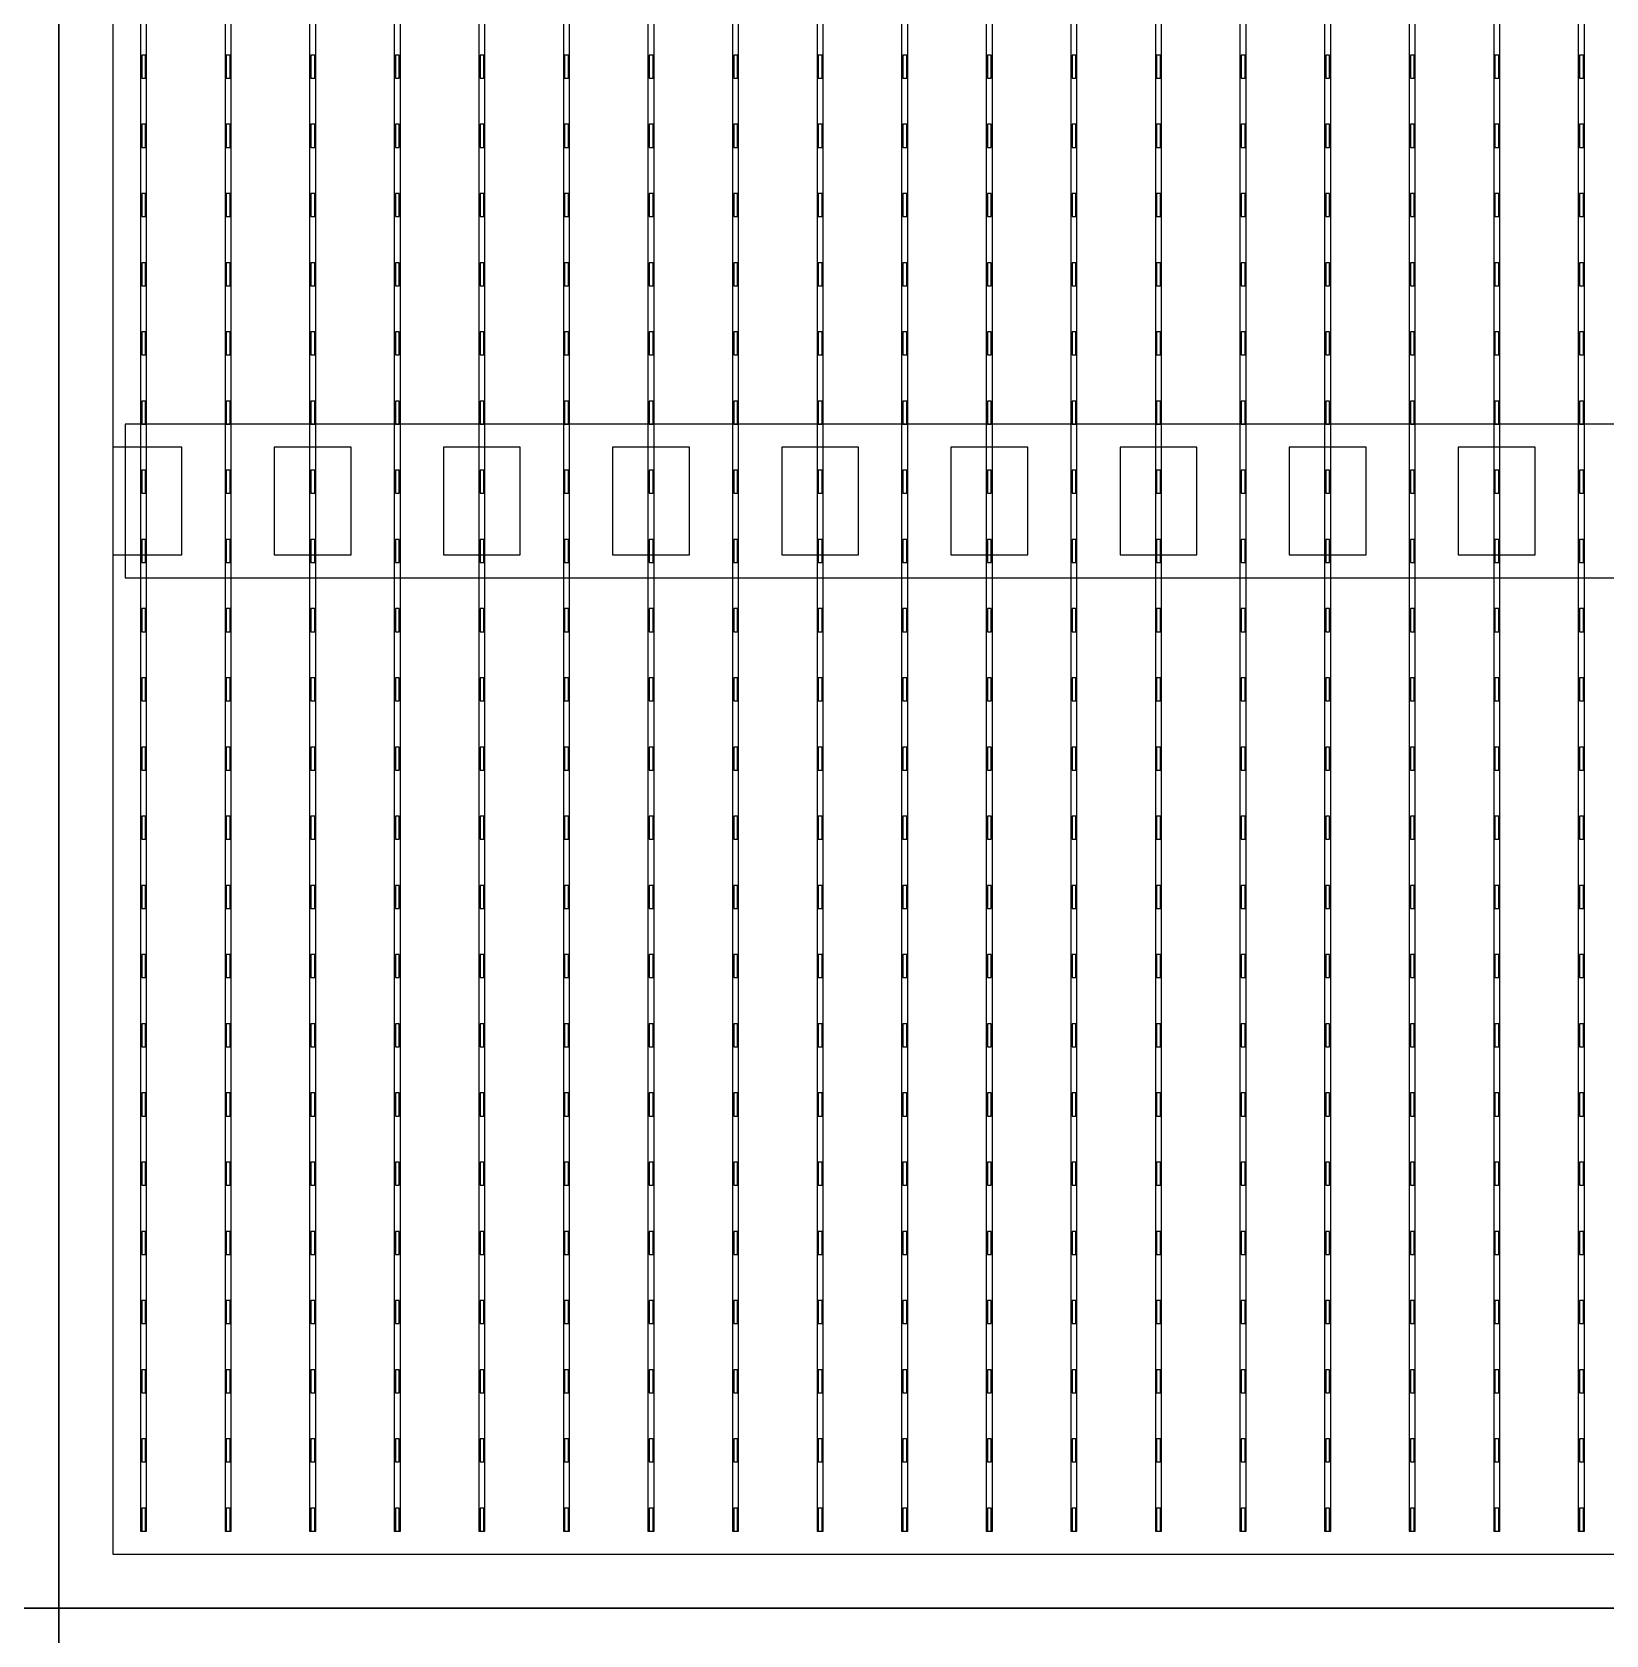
# Model space of a CAD drawing. Header units: millimetres. Extents: x -18 to 142, y -7 to 153.
# Drawn here: x 41.09 to 51.33, y 62.02 to 72.45 of the extents above; entities that cross this region are included whole.
import ezdxf

# ---------------------------------------------------------------- set-up
doc = ezdxf.new("R2010")
doc.units = ezdxf.units.MM
for name, color, linetype in [('BUSBARS', 3, 'Continuous'), ('CELLS', 5, 'Continuous'), ('CONTACT_PADS', 2, 'Continuous'), ('DICING', 4, 'Continuous'), ('FINGERS', 1, 'Continuous'), ('INSULATION', 2, 'Continuous')]:
    doc.layers.add(name, color=color, linetype=linetype)

msp = doc.modelspace()

# ---------------------------------------------------------------- linework, layer by layer
at = {"layer": 'BUSBARS'}
msp.add_lwpolyline([(61.74, 68.9), (61.74, 69.9), (41.7, 69.9), (41.7, 68.9), (61.74, 68.9)], close=True, dxfattribs=at)
at = {"layer": 'CELLS'}
for points in [[(41.27, 62.2), (41.27, 83.1), (20.37, 83.1), (20.37, 62.2), (41.27, 62.2)], [(62.17, 62.2), (62.17, 83.1), (41.27, 83.1), (41.27, 62.2), (62.17, 62.2)], [(41.27, 41.3), (41.27, 62.2), (20.37, 62.2), (20.37, 41.3), (41.27, 41.3)], [(62.17, 41.3), (62.17, 62.2), (41.27, 62.2), (41.27, 41.3), (62.17, 41.3)]]:
    msp.add_lwpolyline(points, close=True, dxfattribs=at)
at = {"layer": 'CONTACT_PADS'}
for points in [[(41.833, 72.15), (41.833, 72.3), (41.808, 72.3), (41.808, 72.15), (41.833, 72.15)], [(42.383, 72.15), (42.383, 72.3), (42.358, 72.3), (42.358, 72.15), (42.383, 72.15)], [(42.933, 72.15), (42.933, 72.3), (42.908, 72.3), (42.908, 72.15), (42.933, 72.15)], [(43.483, 72.15), (43.483, 72.3), (43.458, 72.3), (43.458, 72.15), (43.483, 72.15)], [(44.033, 72.15), (44.033, 72.3), (44.008, 72.3), (44.008, 72.15), (44.033, 72.15)], [(44.583, 72.15), (44.583, 72.3), (44.558, 72.3), (44.558, 72.15), (44.583, 72.15)], [(45.133, 72.15), (45.133, 72.3), (45.108, 72.3), (45.108, 72.15), (45.133, 72.15)], [(45.683, 72.15), (45.683, 72.3), (45.658, 72.3), (45.658, 72.15), (45.683, 72.15)], [(46.233, 72.15), (46.233, 72.3), (46.208, 72.3), (46.208, 72.15), (46.233, 72.15)], [(46.783, 72.15), (46.783, 72.3), (46.758, 72.3), (46.758, 72.15), (46.783, 72.15)], [(47.333, 72.15), (47.333, 72.3), (47.308, 72.3), (47.308, 72.15), (47.333, 72.15)], [(47.883, 72.15), (47.883, 72.3), (47.858, 72.3), (47.858, 72.15), (47.883, 72.15)], [(48.433, 72.15), (48.433, 72.3), (48.408, 72.3), (48.408, 72.15), (48.433, 72.15)], [(48.983, 72.15), (48.983, 72.3), (48.958, 72.3), (48.958, 72.15), (48.983, 72.15)], [(49.533, 72.15), (49.533, 72.3), (49.508, 72.3), (49.508, 72.15), (49.533, 72.15)], [(50.083, 72.15), (50.083, 72.3), (50.058, 72.3), (50.058, 72.15), (50.083, 72.15)], [(50.633, 72.15), (50.633, 72.3), (50.608, 72.3), (50.608, 72.15), (50.633, 72.15)], [(51.183, 72.15), (51.183, 72.3), (51.158, 72.3), (51.158, 72.15), (51.183, 72.15)], [(41.833, 71.7), (41.833, 71.85), (41.808, 71.85), (41.808, 71.7), (41.833, 71.7)], [(42.383, 71.7), (42.383, 71.85), (42.358, 71.85), (42.358, 71.7), (42.383, 71.7)], [(42.933, 71.7), (42.933, 71.85), (42.908, 71.85), (42.908, 71.7), (42.933, 71.7)], [(43.483, 71.7), (43.483, 71.85), (43.458, 71.85), (43.458, 71.7), (43.483, 71.7)], [(44.033, 71.7), (44.033, 71.85), (44.008, 71.85), (44.008, 71.7), (44.033, 71.7)], [(44.583, 71.7), (44.583, 71.85), (44.558, 71.85), (44.558, 71.7), (44.583, 71.7)], [(45.133, 71.7), (45.133, 71.85), (45.108, 71.85), (45.108, 71.7), (45.133, 71.7)], [(45.683, 71.7), (45.683, 71.85), (45.658, 71.85), (45.658, 71.7), (45.683, 71.7)], [(46.233, 71.7), (46.233, 71.85), (46.208, 71.85), (46.208, 71.7), (46.233, 71.7)], [(46.783, 71.7), (46.783, 71.85), (46.758, 71.85), (46.758, 71.7), (46.783, 71.7)], [(47.333, 71.7), (47.333, 71.85), (47.308, 71.85), (47.308, 71.7), (47.333, 71.7)], [(47.883, 71.7), (47.883, 71.85), (47.858, 71.85), (47.858, 71.7), (47.883, 71.7)], [(48.433, 71.7), (48.433, 71.85), (48.408, 71.85), (48.408, 71.7), (48.433, 71.7)], [(48.983, 71.7), (48.983, 71.85), (48.958, 71.85), (48.958, 71.7), (48.983, 71.7)], [(49.533, 71.7), (49.533, 71.85), (49.508, 71.85), (49.508, 71.7), (49.533, 71.7)], [(50.083, 71.7), (50.083, 71.85), (50.058, 71.85), (50.058, 71.7), (50.083, 71.7)], [(50.633, 71.7), (50.633, 71.85), (50.608, 71.85), (50.608, 71.7), (50.633, 71.7)], [(51.183, 71.7), (51.183, 71.85), (51.158, 71.85), (51.158, 71.7), (51.183, 71.7)], [(41.833, 71.25), (41.833, 71.4), (41.808, 71.4), (41.808, 71.25), (41.833, 71.25)], [(42.383, 71.25), (42.383, 71.4), (42.358, 71.4), (42.358, 71.25), (42.383, 71.25)], [(42.933, 71.25), (42.933, 71.4), (42.908, 71.4), (42.908, 71.25), (42.933, 71.25)], [(43.483, 71.25), (43.483, 71.4), (43.458, 71.4), (43.458, 71.25), (43.483, 71.25)], [(44.033, 71.25), (44.033, 71.4), (44.008, 71.4), (44.008, 71.25), (44.033, 71.25)], [(44.583, 71.25), (44.583, 71.4), (44.558, 71.4), (44.558, 71.25), (44.583, 71.25)], [(45.133, 71.25), (45.133, 71.4), (45.108, 71.4), (45.108, 71.25), (45.133, 71.25)], [(45.683, 71.25), (45.683, 71.4), (45.658, 71.4), (45.658, 71.25), (45.683, 71.25)], [(46.233, 71.25), (46.233, 71.4), (46.208, 71.4), (46.208, 71.25), (46.233, 71.25)], [(46.783, 71.25), (46.783, 71.4), (46.758, 71.4), (46.758, 71.25), (46.783, 71.25)], [(47.333, 71.25), (47.333, 71.4), (47.308, 71.4), (47.308, 71.25), (47.333, 71.25)], [(47.883, 71.25), (47.883, 71.4), (47.858, 71.4), (47.858, 71.25), (47.883, 71.25)], [(48.433, 71.25), (48.433, 71.4), (48.408, 71.4), (48.408, 71.25), (48.433, 71.25)], [(48.983, 71.25), (48.983, 71.4), (48.958, 71.4), (48.958, 71.25), (48.983, 71.25)], [(49.533, 71.25), (49.533, 71.4), (49.508, 71.4), (49.508, 71.25), (49.533, 71.25)], [(50.083, 71.25), (50.083, 71.4), (50.058, 71.4), (50.058, 71.25), (50.083, 71.25)], [(50.633, 71.25), (50.633, 71.4), (50.608, 71.4), (50.608, 71.25), (50.633, 71.25)], [(51.183, 71.25), (51.183, 71.4), (51.158, 71.4), (51.158, 71.25), (51.183, 71.25)], [(41.833, 70.8), (41.833, 70.95), (41.808, 70.95), (41.808, 70.8), (41.833, 70.8)], [(42.383, 70.8), (42.383, 70.95), (42.358, 70.95), (42.358, 70.8), (42.383, 70.8)], [(42.933, 70.8), (42.933, 70.95), (42.908, 70.95), (42.908, 70.8), (42.933, 70.8)], [(43.483, 70.8), (43.483, 70.95), (43.458, 70.95), (43.458, 70.8), (43.483, 70.8)], [(44.033, 70.8), (44.033, 70.95), (44.008, 70.95), (44.008, 70.8), (44.033, 70.8)], [(44.583, 70.8), (44.583, 70.95), (44.558, 70.95), (44.558, 70.8), (44.583, 70.8)], [(45.133, 70.8), (45.133, 70.95), (45.108, 70.95), (45.108, 70.8), (45.133, 70.8)], [(45.683, 70.8), (45.683, 70.95), (45.658, 70.95), (45.658, 70.8), (45.683, 70.8)], [(46.233, 70.8), (46.233, 70.95), (46.208, 70.95), (46.208, 70.8), (46.233, 70.8)], [(46.783, 70.8), (46.783, 70.95), (46.758, 70.95), (46.758, 70.8), (46.783, 70.8)], [(47.333, 70.8), (47.333, 70.95), (47.308, 70.95), (47.308, 70.8), (47.333, 70.8)], [(47.883, 70.8), (47.883, 70.95), (47.858, 70.95), (47.858, 70.8), (47.883, 70.8)], [(48.433, 70.8), (48.433, 70.95), (48.408, 70.95), (48.408, 70.8), (48.433, 70.8)], [(48.983, 70.8), (48.983, 70.95), (48.958, 70.95), (48.958, 70.8), (48.983, 70.8)], [(49.533, 70.8), (49.533, 70.95), (49.508, 70.95), (49.508, 70.8), (49.533, 70.8)], [(50.083, 70.8), (50.083, 70.95), (50.058, 70.95), (50.058, 70.8), (50.083, 70.8)], [(50.633, 70.8), (50.633, 70.95), (50.608, 70.95), (50.608, 70.8), (50.633, 70.8)], [(51.183, 70.8), (51.183, 70.95), (51.158, 70.95), (51.158, 70.8), (51.183, 70.8)], [(41.833, 70.35), (41.833, 70.5), (41.808, 70.5), (41.808, 70.35), (41.833, 70.35)], [(42.383, 70.35), (42.383, 70.5), (42.358, 70.5), (42.358, 70.35), (42.383, 70.35)], [(42.933, 70.35), (42.933, 70.5), (42.908, 70.5), (42.908, 70.35), (42.933, 70.35)], [(43.483, 70.35), (43.483, 70.5), (43.458, 70.5), (43.458, 70.35), (43.483, 70.35)], [(44.033, 70.35), (44.033, 70.5), (44.008, 70.5), (44.008, 70.35), (44.033, 70.35)], [(44.583, 70.35), (44.583, 70.5), (44.558, 70.5), (44.558, 70.35), (44.583, 70.35)], [(45.133, 70.35), (45.133, 70.5), (45.108, 70.5), (45.108, 70.35), (45.133, 70.35)], [(45.683, 70.35), (45.683, 70.5), (45.658, 70.5), (45.658, 70.35), (45.683, 70.35)], [(46.233, 70.35), (46.233, 70.5), (46.208, 70.5), (46.208, 70.35), (46.233, 70.35)], [(46.783, 70.35), (46.783, 70.5), (46.758, 70.5), (46.758, 70.35), (46.783, 70.35)], [(47.333, 70.35), (47.333, 70.5), (47.308, 70.5), (47.308, 70.35), (47.333, 70.35)], [(47.883, 70.35), (47.883, 70.5), (47.858, 70.5), (47.858, 70.35), (47.883, 70.35)], [(48.433, 70.35), (48.433, 70.5), (48.408, 70.5), (48.408, 70.35), (48.433, 70.35)], [(48.983, 70.35), (48.983, 70.5), (48.958, 70.5), (48.958, 70.35), (48.983, 70.35)], [(49.533, 70.35), (49.533, 70.5), (49.508, 70.5), (49.508, 70.35), (49.533, 70.35)], [(50.083, 70.35), (50.083, 70.5), (50.058, 70.5), (50.058, 70.35), (50.083, 70.35)], [(50.633, 70.35), (50.633, 70.5), (50.608, 70.5), (50.608, 70.35), (50.633, 70.35)], [(51.183, 70.35), (51.183, 70.5), (51.158, 70.5), (51.158, 70.35), (51.183, 70.35)], [(41.833, 69.9), (41.833, 70.05), (41.808, 70.05), (41.808, 69.9), (41.833, 69.9)], [(42.383, 69.9), (42.383, 70.05), (42.358, 70.05), (42.358, 69.9), (42.383, 69.9)], [(42.933, 69.9), (42.933, 70.05), (42.908, 70.05), (42.908, 69.9), (42.933, 69.9)], [(43.483, 69.9), (43.483, 70.05), (43.458, 70.05), (43.458, 69.9), (43.483, 69.9)], [(44.033, 69.9), (44.033, 70.05), (44.008, 70.05), (44.008, 69.9), (44.033, 69.9)], [(44.583, 69.9), (44.583, 70.05), (44.558, 70.05), (44.558, 69.9), (44.583, 69.9)], [(45.133, 69.9), (45.133, 70.05), (45.108, 70.05), (45.108, 69.9), (45.133, 69.9)], [(45.683, 69.9), (45.683, 70.05), (45.658, 70.05), (45.658, 69.9), (45.683, 69.9)], [(46.233, 69.9), (46.233, 70.05), (46.208, 70.05), (46.208, 69.9), (46.233, 69.9)], [(46.783, 69.9), (46.783, 70.05), (46.758, 70.05), (46.758, 69.9), (46.783, 69.9)], [(47.333, 69.9), (47.333, 70.05), (47.308, 70.05), (47.308, 69.9), (47.333, 69.9)], [(47.883, 69.9), (47.883, 70.05), (47.858, 70.05), (47.858, 69.9), (47.883, 69.9)], [(48.433, 69.9), (48.433, 70.05), (48.408, 70.05), (48.408, 69.9), (48.433, 69.9)], [(48.983, 69.9), (48.983, 70.05), (48.958, 70.05), (48.958, 69.9), (48.983, 69.9)], [(49.533, 69.9), (49.533, 70.05), (49.508, 70.05), (49.508, 69.9), (49.533, 69.9)], [(50.083, 69.9), (50.083, 70.05), (50.058, 70.05), (50.058, 69.9), (50.083, 69.9)], [(50.633, 69.9), (50.633, 70.05), (50.608, 70.05), (50.608, 69.9), (50.633, 69.9)], [(51.183, 69.9), (51.183, 70.05), (51.158, 70.05), (51.158, 69.9), (51.183, 69.9)], [(41.833, 69.45), (41.833, 69.6), (41.808, 69.6), (41.808, 69.45), (41.833, 69.45)], [(42.383, 69.45), (42.383, 69.6), (42.358, 69.6), (42.358, 69.45), (42.383, 69.45)], [(42.933, 69.45), (42.933, 69.6), (42.908, 69.6), (42.908, 69.45), (42.933, 69.45)], [(43.483, 69.45), (43.483, 69.6), (43.458, 69.6), (43.458, 69.45), (43.483, 69.45)], [(44.033, 69.45), (44.033, 69.6), (44.008, 69.6), (44.008, 69.45), (44.033, 69.45)], [(44.583, 69.45), (44.583, 69.6), (44.558, 69.6), (44.558, 69.45), (44.583, 69.45)], [(45.133, 69.45), (45.133, 69.6), (45.108, 69.6), (45.108, 69.45), (45.133, 69.45)], [(45.683, 69.45), (45.683, 69.6), (45.658, 69.6), (45.658, 69.45), (45.683, 69.45)], [(46.233, 69.45), (46.233, 69.6), (46.208, 69.6), (46.208, 69.45), (46.233, 69.45)], [(46.783, 69.45), (46.783, 69.6), (46.758, 69.6), (46.758, 69.45), (46.783, 69.45)], [(47.333, 69.45), (47.333, 69.6), (47.308, 69.6), (47.308, 69.45), (47.333, 69.45)], [(47.883, 69.45), (47.883, 69.6), (47.858, 69.6), (47.858, 69.45), (47.883, 69.45)], [(48.433, 69.45), (48.433, 69.6), (48.408, 69.6), (48.408, 69.45), (48.433, 69.45)], [(48.983, 69.45), (48.983, 69.6), (48.958, 69.6), (48.958, 69.45), (48.983, 69.45)], [(49.533, 69.45), (49.533, 69.6), (49.508, 69.6), (49.508, 69.45), (49.533, 69.45)], [(50.083, 69.45), (50.083, 69.6), (50.058, 69.6), (50.058, 69.45), (50.083, 69.45)], [(50.633, 69.45), (50.633, 69.6), (50.608, 69.6), (50.608, 69.45), (50.633, 69.45)], [(51.183, 69.45), (51.183, 69.6), (51.158, 69.6), (51.158, 69.45), (51.183, 69.45)], [(41.833, 69), (41.833, 69.15), (41.808, 69.15), (41.808, 69), (41.833, 69)], [(42.383, 69), (42.383, 69.15), (42.358, 69.15), (42.358, 69), (42.383, 69)], [(42.933, 69), (42.933, 69.15), (42.908, 69.15), (42.908, 69), (42.933, 69)], [(43.483, 69), (43.483, 69.15), (43.458, 69.15), (43.458, 69), (43.483, 69)], [(44.033, 69), (44.033, 69.15), (44.008, 69.15), (44.008, 69), (44.033, 69)], [(44.583, 69), (44.583, 69.15), (44.558, 69.15), (44.558, 69), (44.583, 69)], [(45.133, 69), (45.133, 69.15), (45.108, 69.15), (45.108, 69), (45.133, 69)], [(45.683, 69), (45.683, 69.15), (45.658, 69.15), (45.658, 69), (45.683, 69)], [(46.233, 69), (46.233, 69.15), (46.208, 69.15), (46.208, 69), (46.233, 69)], [(46.783, 69), (46.783, 69.15), (46.758, 69.15), (46.758, 69), (46.783, 69)], [(47.333, 69), (47.333, 69.15), (47.308, 69.15), (47.308, 69), (47.333, 69)], [(47.883, 69), (47.883, 69.15), (47.858, 69.15), (47.858, 69), (47.883, 69)], [(48.433, 69), (48.433, 69.15), (48.408, 69.15), (48.408, 69), (48.433, 69)], [(48.983, 69), (48.983, 69.15), (48.958, 69.15), (48.958, 69), (48.983, 69)], [(49.533, 69), (49.533, 69.15), (49.508, 69.15), (49.508, 69), (49.533, 69)], [(50.083, 69), (50.083, 69.15), (50.058, 69.15), (50.058, 69), (50.083, 69)], [(50.633, 69), (50.633, 69.15), (50.608, 69.15), (50.608, 69), (50.633, 69)], [(51.183, 69), (51.183, 69.15), (51.158, 69.15), (51.158, 69), (51.183, 69)], [(41.833, 68.55), (41.833, 68.7), (41.808, 68.7), (41.808, 68.55), (41.833, 68.55)], [(42.383, 68.55), (42.383, 68.7), (42.358, 68.7), (42.358, 68.55), (42.383, 68.55)], [(42.933, 68.55), (42.933, 68.7), (42.908, 68.7), (42.908, 68.55), (42.933, 68.55)], [(43.483, 68.55), (43.483, 68.7), (43.458, 68.7), (43.458, 68.55), (43.483, 68.55)], [(44.033, 68.55), (44.033, 68.7), (44.008, 68.7), (44.008, 68.55), (44.033, 68.55)], [(44.583, 68.55), (44.583, 68.7), (44.558, 68.7), (44.558, 68.55), (44.583, 68.55)], [(45.133, 68.55), (45.133, 68.7), (45.108, 68.7), (45.108, 68.55), (45.133, 68.55)], [(45.683, 68.55), (45.683, 68.7), (45.658, 68.7), (45.658, 68.55), (45.683, 68.55)], [(46.233, 68.55), (46.233, 68.7), (46.208, 68.7), (46.208, 68.55), (46.233, 68.55)], [(46.783, 68.55), (46.783, 68.7), (46.758, 68.7), (46.758, 68.55), (46.783, 68.55)], [(47.333, 68.55), (47.333, 68.7), (47.308, 68.7), (47.308, 68.55), (47.333, 68.55)], [(47.883, 68.55), (47.883, 68.7), (47.858, 68.7), (47.858, 68.55), (47.883, 68.55)], [(48.433, 68.55), (48.433, 68.7), (48.408, 68.7), (48.408, 68.55), (48.433, 68.55)], [(48.983, 68.55), (48.983, 68.7), (48.958, 68.7), (48.958, 68.55), (48.983, 68.55)], [(49.533, 68.55), (49.533, 68.7), (49.508, 68.7), (49.508, 68.55), (49.533, 68.55)], [(50.083, 68.55), (50.083, 68.7), (50.058, 68.7), (50.058, 68.55), (50.083, 68.55)], [(50.633, 68.55), (50.633, 68.7), (50.608, 68.7), (50.608, 68.55), (50.633, 68.55)], [(51.183, 68.55), (51.183, 68.7), (51.158, 68.7), (51.158, 68.55), (51.183, 68.55)], [(41.833, 68.1), (41.833, 68.25), (41.808, 68.25), (41.808, 68.1), (41.833, 68.1)], [(42.383, 68.1), (42.383, 68.25), (42.358, 68.25), (42.358, 68.1), (42.383, 68.1)], [(42.933, 68.1), (42.933, 68.25), (42.908, 68.25), (42.908, 68.1), (42.933, 68.1)], [(43.483, 68.1), (43.483, 68.25), (43.458, 68.25), (43.458, 68.1), (43.483, 68.1)], [(44.033, 68.1), (44.033, 68.25), (44.008, 68.25), (44.008, 68.1), (44.033, 68.1)], [(44.583, 68.1), (44.583, 68.25), (44.558, 68.25), (44.558, 68.1), (44.583, 68.1)], [(45.133, 68.1), (45.133, 68.25), (45.108, 68.25), (45.108, 68.1), (45.133, 68.1)], [(45.683, 68.1), (45.683, 68.25), (45.658, 68.25), (45.658, 68.1), (45.683, 68.1)], [(46.233, 68.1), (46.233, 68.25), (46.208, 68.25), (46.208, 68.1), (46.233, 68.1)], [(46.783, 68.1), (46.783, 68.25), (46.758, 68.25), (46.758, 68.1), (46.783, 68.1)], [(47.333, 68.1), (47.333, 68.25), (47.308, 68.25), (47.308, 68.1), (47.333, 68.1)], [(47.883, 68.1), (47.883, 68.25), (47.858, 68.25), (47.858, 68.1), (47.883, 68.1)], [(48.433, 68.1), (48.433, 68.25), (48.408, 68.25), (48.408, 68.1), (48.433, 68.1)], [(48.983, 68.1), (48.983, 68.25), (48.958, 68.25), (48.958, 68.1), (48.983, 68.1)], [(49.533, 68.1), (49.533, 68.25), (49.508, 68.25), (49.508, 68.1), (49.533, 68.1)], [(50.083, 68.1), (50.083, 68.25), (50.058, 68.25), (50.058, 68.1), (50.083, 68.1)], [(50.633, 68.1), (50.633, 68.25), (50.608, 68.25), (50.608, 68.1), (50.633, 68.1)], [(51.183, 68.1), (51.183, 68.25), (51.158, 68.25), (51.158, 68.1), (51.183, 68.1)], [(41.833, 67.65), (41.833, 67.8), (41.808, 67.8), (41.808, 67.65), (41.833, 67.65)], [(42.383, 67.65), (42.383, 67.8), (42.358, 67.8), (42.358, 67.65), (42.383, 67.65)], [(42.933, 67.65), (42.933, 67.8), (42.908, 67.8), (42.908, 67.65), (42.933, 67.65)], [(43.483, 67.65), (43.483, 67.8), (43.458, 67.8), (43.458, 67.65), (43.483, 67.65)], [(44.033, 67.65), (44.033, 67.8), (44.008, 67.8), (44.008, 67.65), (44.033, 67.65)], [(44.583, 67.65), (44.583, 67.8), (44.558, 67.8), (44.558, 67.65), (44.583, 67.65)], [(45.133, 67.65), (45.133, 67.8), (45.108, 67.8), (45.108, 67.65), (45.133, 67.65)], [(45.683, 67.65), (45.683, 67.8), (45.658, 67.8), (45.658, 67.65), (45.683, 67.65)], [(46.233, 67.65), (46.233, 67.8), (46.208, 67.8), (46.208, 67.65), (46.233, 67.65)], [(46.783, 67.65), (46.783, 67.8), (46.758, 67.8), (46.758, 67.65), (46.783, 67.65)], [(47.333, 67.65), (47.333, 67.8), (47.308, 67.8), (47.308, 67.65), (47.333, 67.65)], [(47.883, 67.65), (47.883, 67.8), (47.858, 67.8), (47.858, 67.65), (47.883, 67.65)], [(48.433, 67.65), (48.433, 67.8), (48.408, 67.8), (48.408, 67.65), (48.433, 67.65)], [(48.983, 67.65), (48.983, 67.8), (48.958, 67.8), (48.958, 67.65), (48.983, 67.65)], [(49.533, 67.65), (49.533, 67.8), (49.508, 67.8), (49.508, 67.65), (49.533, 67.65)], [(50.083, 67.65), (50.083, 67.8), (50.058, 67.8), (50.058, 67.65), (50.083, 67.65)], [(50.633, 67.65), (50.633, 67.8), (50.608, 67.8), (50.608, 67.65), (50.633, 67.65)], [(51.183, 67.65), (51.183, 67.8), (51.158, 67.8), (51.158, 67.65), (51.183, 67.65)], [(41.833, 67.2), (41.833, 67.35), (41.808, 67.35), (41.808, 67.2), (41.833, 67.2)], [(42.383, 67.2), (42.383, 67.35), (42.358, 67.35), (42.358, 67.2), (42.383, 67.2)], [(42.933, 67.2), (42.933, 67.35), (42.908, 67.35), (42.908, 67.2), (42.933, 67.2)], [(43.483, 67.2), (43.483, 67.35), (43.458, 67.35), (43.458, 67.2), (43.483, 67.2)], [(44.033, 67.2), (44.033, 67.35), (44.008, 67.35), (44.008, 67.2), (44.033, 67.2)], [(44.583, 67.2), (44.583, 67.35), (44.558, 67.35), (44.558, 67.2), (44.583, 67.2)], [(45.133, 67.2), (45.133, 67.35), (45.108, 67.35), (45.108, 67.2), (45.133, 67.2)], [(45.683, 67.2), (45.683, 67.35), (45.658, 67.35), (45.658, 67.2), (45.683, 67.2)], [(46.233, 67.2), (46.233, 67.35), (46.208, 67.35), (46.208, 67.2), (46.233, 67.2)], [(46.783, 67.2), (46.783, 67.35), (46.758, 67.35), (46.758, 67.2), (46.783, 67.2)], [(47.333, 67.2), (47.333, 67.35), (47.308, 67.35), (47.308, 67.2), (47.333, 67.2)], [(47.883, 67.2), (47.883, 67.35), (47.858, 67.35), (47.858, 67.2), (47.883, 67.2)], [(48.433, 67.2), (48.433, 67.35), (48.408, 67.35), (48.408, 67.2), (48.433, 67.2)], [(48.983, 67.2), (48.983, 67.35), (48.958, 67.35), (48.958, 67.2), (48.983, 67.2)], [(49.533, 67.2), (49.533, 67.35), (49.508, 67.35), (49.508, 67.2), (49.533, 67.2)], [(50.083, 67.2), (50.083, 67.35), (50.058, 67.35), (50.058, 67.2), (50.083, 67.2)], [(50.633, 67.2), (50.633, 67.35), (50.608, 67.35), (50.608, 67.2), (50.633, 67.2)], [(51.183, 67.2), (51.183, 67.35), (51.158, 67.35), (51.158, 67.2), (51.183, 67.2)], [(41.833, 66.75), (41.833, 66.9), (41.808, 66.9), (41.808, 66.75), (41.833, 66.75)], [(42.383, 66.75), (42.383, 66.9), (42.358, 66.9), (42.358, 66.75), (42.383, 66.75)], [(42.933, 66.75), (42.933, 66.9), (42.908, 66.9), (42.908, 66.75), (42.933, 66.75)], [(43.483, 66.75), (43.483, 66.9), (43.458, 66.9), (43.458, 66.75), (43.483, 66.75)], [(44.033, 66.75), (44.033, 66.9), (44.008, 66.9), (44.008, 66.75), (44.033, 66.75)], [(44.583, 66.75), (44.583, 66.9), (44.558, 66.9), (44.558, 66.75), (44.583, 66.75)], [(45.133, 66.75), (45.133, 66.9), (45.108, 66.9), (45.108, 66.75), (45.133, 66.75)], [(45.683, 66.75), (45.683, 66.9), (45.658, 66.9), (45.658, 66.75), (45.683, 66.75)], [(46.233, 66.75), (46.233, 66.9), (46.208, 66.9), (46.208, 66.75), (46.233, 66.75)], [(46.783, 66.75), (46.783, 66.9), (46.758, 66.9), (46.758, 66.75), (46.783, 66.75)], [(47.333, 66.75), (47.333, 66.9), (47.308, 66.9), (47.308, 66.75), (47.333, 66.75)], [(47.883, 66.75), (47.883, 66.9), (47.858, 66.9), (47.858, 66.75), (47.883, 66.75)], [(48.433, 66.75), (48.433, 66.9), (48.408, 66.9), (48.408, 66.75), (48.433, 66.75)], [(48.983, 66.75), (48.983, 66.9), (48.958, 66.9), (48.958, 66.75), (48.983, 66.75)], [(49.533, 66.75), (49.533, 66.9), (49.508, 66.9), (49.508, 66.75), (49.533, 66.75)], [(50.083, 66.75), (50.083, 66.9), (50.058, 66.9), (50.058, 66.75), (50.083, 66.75)], [(50.633, 66.75), (50.633, 66.9), (50.608, 66.9), (50.608, 66.75), (50.633, 66.75)], [(51.183, 66.75), (51.183, 66.9), (51.158, 66.9), (51.158, 66.75), (51.183, 66.75)], [(41.833, 66.3), (41.833, 66.45), (41.808, 66.45), (41.808, 66.3), (41.833, 66.3)], [(42.383, 66.3), (42.383, 66.45), (42.358, 66.45), (42.358, 66.3), (42.383, 66.3)], [(42.933, 66.3), (42.933, 66.45), (42.908, 66.45), (42.908, 66.3), (42.933, 66.3)], [(43.483, 66.3), (43.483, 66.45), (43.458, 66.45), (43.458, 66.3), (43.483, 66.3)], [(44.033, 66.3), (44.033, 66.45), (44.008, 66.45), (44.008, 66.3), (44.033, 66.3)], [(44.583, 66.3), (44.583, 66.45), (44.558, 66.45), (44.558, 66.3), (44.583, 66.3)], [(45.133, 66.3), (45.133, 66.45), (45.108, 66.45), (45.108, 66.3), (45.133, 66.3)], [(45.683, 66.3), (45.683, 66.45), (45.658, 66.45), (45.658, 66.3), (45.683, 66.3)], [(46.233, 66.3), (46.233, 66.45), (46.208, 66.45), (46.208, 66.3), (46.233, 66.3)], [(46.783, 66.3), (46.783, 66.45), (46.758, 66.45), (46.758, 66.3), (46.783, 66.3)], [(47.333, 66.3), (47.333, 66.45), (47.308, 66.45), (47.308, 66.3), (47.333, 66.3)], [(47.883, 66.3), (47.883, 66.45), (47.858, 66.45), (47.858, 66.3), (47.883, 66.3)], [(48.433, 66.3), (48.433, 66.45), (48.408, 66.45), (48.408, 66.3), (48.433, 66.3)], [(48.983, 66.3), (48.983, 66.45), (48.958, 66.45), (48.958, 66.3), (48.983, 66.3)], [(49.533, 66.3), (49.533, 66.45), (49.508, 66.45), (49.508, 66.3), (49.533, 66.3)], [(50.083, 66.3), (50.083, 66.45), (50.058, 66.45), (50.058, 66.3), (50.083, 66.3)], [(50.633, 66.3), (50.633, 66.45), (50.608, 66.45), (50.608, 66.3), (50.633, 66.3)], [(51.183, 66.3), (51.183, 66.45), (51.158, 66.45), (51.158, 66.3), (51.183, 66.3)], [(41.833, 65.85), (41.833, 66), (41.808, 66), (41.808, 65.85), (41.833, 65.85)], [(42.383, 65.85), (42.383, 66), (42.358, 66), (42.358, 65.85), (42.383, 65.85)], [(42.933, 65.85), (42.933, 66), (42.908, 66), (42.908, 65.85), (42.933, 65.85)], [(43.483, 65.85), (43.483, 66), (43.458, 66), (43.458, 65.85), (43.483, 65.85)], [(44.033, 65.85), (44.033, 66), (44.008, 66), (44.008, 65.85), (44.033, 65.85)], [(44.583, 65.85), (44.583, 66), (44.558, 66), (44.558, 65.85), (44.583, 65.85)], [(45.133, 65.85), (45.133, 66), (45.108, 66), (45.108, 65.85), (45.133, 65.85)], [(45.683, 65.85), (45.683, 66), (45.658, 66), (45.658, 65.85), (45.683, 65.85)], [(46.233, 65.85), (46.233, 66), (46.208, 66), (46.208, 65.85), (46.233, 65.85)], [(46.783, 65.85), (46.783, 66), (46.758, 66), (46.758, 65.85), (46.783, 65.85)], [(47.333, 65.85), (47.333, 66), (47.308, 66), (47.308, 65.85), (47.333, 65.85)], [(47.883, 65.85), (47.883, 66), (47.858, 66), (47.858, 65.85), (47.883, 65.85)], [(48.433, 65.85), (48.433, 66), (48.408, 66), (48.408, 65.85), (48.433, 65.85)], [(48.983, 65.85), (48.983, 66), (48.958, 66), (48.958, 65.85), (48.983, 65.85)], [(49.533, 65.85), (49.533, 66), (49.508, 66), (49.508, 65.85), (49.533, 65.85)], [(50.083, 65.85), (50.083, 66), (50.058, 66), (50.058, 65.85), (50.083, 65.85)], [(50.633, 65.85), (50.633, 66), (50.608, 66), (50.608, 65.85), (50.633, 65.85)], [(51.183, 65.85), (51.183, 66), (51.158, 66), (51.158, 65.85), (51.183, 65.85)], [(41.833, 65.4), (41.833, 65.55), (41.808, 65.55), (41.808, 65.4), (41.833, 65.4)], [(42.383, 65.4), (42.383, 65.55), (42.358, 65.55), (42.358, 65.4), (42.383, 65.4)], [(42.933, 65.4), (42.933, 65.55), (42.908, 65.55), (42.908, 65.4), (42.933, 65.4)], [(43.483, 65.4), (43.483, 65.55), (43.458, 65.55), (43.458, 65.4), (43.483, 65.4)], [(44.033, 65.4), (44.033, 65.55), (44.008, 65.55), (44.008, 65.4), (44.033, 65.4)], [(44.583, 65.4), (44.583, 65.55), (44.558, 65.55), (44.558, 65.4), (44.583, 65.4)], [(45.133, 65.4), (45.133, 65.55), (45.108, 65.55), (45.108, 65.4), (45.133, 65.4)], [(45.683, 65.4), (45.683, 65.55), (45.658, 65.55), (45.658, 65.4), (45.683, 65.4)], [(46.233, 65.4), (46.233, 65.55), (46.208, 65.55), (46.208, 65.4), (46.233, 65.4)], [(46.783, 65.4), (46.783, 65.55), (46.758, 65.55), (46.758, 65.4), (46.783, 65.4)], [(47.333, 65.4), (47.333, 65.55), (47.308, 65.55), (47.308, 65.4), (47.333, 65.4)], [(47.883, 65.4), (47.883, 65.55), (47.858, 65.55), (47.858, 65.4), (47.883, 65.4)], [(48.433, 65.4), (48.433, 65.55), (48.408, 65.55), (48.408, 65.4), (48.433, 65.4)], [(48.983, 65.4), (48.983, 65.55), (48.958, 65.55), (48.958, 65.4), (48.983, 65.4)], [(49.533, 65.4), (49.533, 65.55), (49.508, 65.55), (49.508, 65.4), (49.533, 65.4)], [(50.083, 65.4), (50.083, 65.55), (50.058, 65.55), (50.058, 65.4), (50.083, 65.4)], [(50.633, 65.4), (50.633, 65.55), (50.608, 65.55), (50.608, 65.4), (50.633, 65.4)], [(51.183, 65.4), (51.183, 65.55), (51.158, 65.55), (51.158, 65.4), (51.183, 65.4)], [(41.833, 64.95), (41.833, 65.1), (41.808, 65.1), (41.808, 64.95), (41.833, 64.95)], [(42.383, 64.95), (42.383, 65.1), (42.358, 65.1), (42.358, 64.95), (42.383, 64.95)], [(42.933, 64.95), (42.933, 65.1), (42.908, 65.1), (42.908, 64.95), (42.933, 64.95)], [(43.483, 64.95), (43.483, 65.1), (43.458, 65.1), (43.458, 64.95), (43.483, 64.95)], [(44.033, 64.95), (44.033, 65.1), (44.008, 65.1), (44.008, 64.95), (44.033, 64.95)], [(44.583, 64.95), (44.583, 65.1), (44.558, 65.1), (44.558, 64.95), (44.583, 64.95)], [(45.133, 64.95), (45.133, 65.1), (45.108, 65.1), (45.108, 64.95), (45.133, 64.95)], [(45.683, 64.95), (45.683, 65.1), (45.658, 65.1), (45.658, 64.95), (45.683, 64.95)], [(46.233, 64.95), (46.233, 65.1), (46.208, 65.1), (46.208, 64.95), (46.233, 64.95)], [(46.783, 64.95), (46.783, 65.1), (46.758, 65.1), (46.758, 64.95), (46.783, 64.95)], [(47.333, 64.95), (47.333, 65.1), (47.308, 65.1), (47.308, 64.95), (47.333, 64.95)], [(47.883, 64.95), (47.883, 65.1), (47.858, 65.1), (47.858, 64.95), (47.883, 64.95)], [(48.433, 64.95), (48.433, 65.1), (48.408, 65.1), (48.408, 64.95), (48.433, 64.95)], [(48.983, 64.95), (48.983, 65.1), (48.958, 65.1), (48.958, 64.95), (48.983, 64.95)], [(49.533, 64.95), (49.533, 65.1), (49.508, 65.1), (49.508, 64.95), (49.533, 64.95)], [(50.083, 64.95), (50.083, 65.1), (50.058, 65.1), (50.058, 64.95), (50.083, 64.95)], [(50.633, 64.95), (50.633, 65.1), (50.608, 65.1), (50.608, 64.95), (50.633, 64.95)], [(51.183, 64.95), (51.183, 65.1), (51.158, 65.1), (51.158, 64.95), (51.183, 64.95)], [(41.833, 64.5), (41.833, 64.65), (41.808, 64.65), (41.808, 64.5), (41.833, 64.5)], [(42.383, 64.5), (42.383, 64.65), (42.358, 64.65), (42.358, 64.5), (42.383, 64.5)], [(42.933, 64.5), (42.933, 64.65), (42.908, 64.65), (42.908, 64.5), (42.933, 64.5)], [(43.483, 64.5), (43.483, 64.65), (43.458, 64.65), (43.458, 64.5), (43.483, 64.5)], [(44.033, 64.5), (44.033, 64.65), (44.008, 64.65), (44.008, 64.5), (44.033, 64.5)], [(44.583, 64.5), (44.583, 64.65), (44.558, 64.65), (44.558, 64.5), (44.583, 64.5)], [(45.133, 64.5), (45.133, 64.65), (45.108, 64.65), (45.108, 64.5), (45.133, 64.5)], [(45.683, 64.5), (45.683, 64.65), (45.658, 64.65), (45.658, 64.5), (45.683, 64.5)], [(46.233, 64.5), (46.233, 64.65), (46.208, 64.65), (46.208, 64.5), (46.233, 64.5)], [(46.783, 64.5), (46.783, 64.65), (46.758, 64.65), (46.758, 64.5), (46.783, 64.5)], [(47.333, 64.5), (47.333, 64.65), (47.308, 64.65), (47.308, 64.5), (47.333, 64.5)], [(47.883, 64.5), (47.883, 64.65), (47.858, 64.65), (47.858, 64.5), (47.883, 64.5)], [(48.433, 64.5), (48.433, 64.65), (48.408, 64.65), (48.408, 64.5), (48.433, 64.5)], [(48.983, 64.5), (48.983, 64.65), (48.958, 64.65), (48.958, 64.5), (48.983, 64.5)], [(49.533, 64.5), (49.533, 64.65), (49.508, 64.65), (49.508, 64.5), (49.533, 64.5)], [(50.083, 64.5), (50.083, 64.65), (50.058, 64.65), (50.058, 64.5), (50.083, 64.5)], [(50.633, 64.5), (50.633, 64.65), (50.608, 64.65), (50.608, 64.5), (50.633, 64.5)], [(51.183, 64.5), (51.183, 64.65), (51.158, 64.65), (51.158, 64.5), (51.183, 64.5)], [(41.833, 64.05), (41.833, 64.2), (41.808, 64.2), (41.808, 64.05), (41.833, 64.05)], [(42.383, 64.05), (42.383, 64.2), (42.358, 64.2), (42.358, 64.05), (42.383, 64.05)], [(42.933, 64.05), (42.933, 64.2), (42.908, 64.2), (42.908, 64.05), (42.933, 64.05)], [(43.483, 64.05), (43.483, 64.2), (43.458, 64.2), (43.458, 64.05), (43.483, 64.05)], [(44.033, 64.05), (44.033, 64.2), (44.008, 64.2), (44.008, 64.05), (44.033, 64.05)], [(44.583, 64.05), (44.583, 64.2), (44.558, 64.2), (44.558, 64.05), (44.583, 64.05)], [(45.133, 64.05), (45.133, 64.2), (45.108, 64.2), (45.108, 64.05), (45.133, 64.05)], [(45.683, 64.05), (45.683, 64.2), (45.658, 64.2), (45.658, 64.05), (45.683, 64.05)], [(46.233, 64.05), (46.233, 64.2), (46.208, 64.2), (46.208, 64.05), (46.233, 64.05)], [(46.783, 64.05), (46.783, 64.2), (46.758, 64.2), (46.758, 64.05), (46.783, 64.05)], [(47.333, 64.05), (47.333, 64.2), (47.308, 64.2), (47.308, 64.05), (47.333, 64.05)], [(47.883, 64.05), (47.883, 64.2), (47.858, 64.2), (47.858, 64.05), (47.883, 64.05)], [(48.433, 64.05), (48.433, 64.2), (48.408, 64.2), (48.408, 64.05), (48.433, 64.05)], [(48.983, 64.05), (48.983, 64.2), (48.958, 64.2), (48.958, 64.05), (48.983, 64.05)], [(49.533, 64.05), (49.533, 64.2), (49.508, 64.2), (49.508, 64.05), (49.533, 64.05)], [(50.083, 64.05), (50.083, 64.2), (50.058, 64.2), (50.058, 64.05), (50.083, 64.05)], [(50.633, 64.05), (50.633, 64.2), (50.608, 64.2), (50.608, 64.05), (50.633, 64.05)], [(51.183, 64.05), (51.183, 64.2), (51.158, 64.2), (51.158, 64.05), (51.183, 64.05)], [(41.833, 63.6), (41.833, 63.75), (41.808, 63.75), (41.808, 63.6), (41.833, 63.6)], [(42.383, 63.6), (42.383, 63.75), (42.358, 63.75), (42.358, 63.6), (42.383, 63.6)], [(42.933, 63.6), (42.933, 63.75), (42.908, 63.75), (42.908, 63.6), (42.933, 63.6)], [(43.483, 63.6), (43.483, 63.75), (43.458, 63.75), (43.458, 63.6), (43.483, 63.6)], [(44.033, 63.6), (44.033, 63.75), (44.008, 63.75), (44.008, 63.6), (44.033, 63.6)], [(44.583, 63.6), (44.583, 63.75), (44.558, 63.75), (44.558, 63.6), (44.583, 63.6)], [(45.133, 63.6), (45.133, 63.75), (45.108, 63.75), (45.108, 63.6), (45.133, 63.6)], [(45.683, 63.6), (45.683, 63.75), (45.658, 63.75), (45.658, 63.6), (45.683, 63.6)], [(46.233, 63.6), (46.233, 63.75), (46.208, 63.75), (46.208, 63.6), (46.233, 63.6)], [(46.783, 63.6), (46.783, 63.75), (46.758, 63.75), (46.758, 63.6), (46.783, 63.6)], [(47.333, 63.6), (47.333, 63.75), (47.308, 63.75), (47.308, 63.6), (47.333, 63.6)], [(47.883, 63.6), (47.883, 63.75), (47.858, 63.75), (47.858, 63.6), (47.883, 63.6)], [(48.433, 63.6), (48.433, 63.75), (48.408, 63.75), (48.408, 63.6), (48.433, 63.6)], [(48.983, 63.6), (48.983, 63.75), (48.958, 63.75), (48.958, 63.6), (48.983, 63.6)], [(49.533, 63.6), (49.533, 63.75), (49.508, 63.75), (49.508, 63.6), (49.533, 63.6)], [(50.083, 63.6), (50.083, 63.75), (50.058, 63.75), (50.058, 63.6), (50.083, 63.6)], [(50.633, 63.6), (50.633, 63.75), (50.608, 63.75), (50.608, 63.6), (50.633, 63.6)], [(51.183, 63.6), (51.183, 63.75), (51.158, 63.75), (51.158, 63.6), (51.183, 63.6)], [(41.833, 63.15), (41.833, 63.3), (41.808, 63.3), (41.808, 63.15), (41.833, 63.15)], [(42.383, 63.15), (42.383, 63.3), (42.358, 63.3), (42.358, 63.15), (42.383, 63.15)], [(42.933, 63.15), (42.933, 63.3), (42.908, 63.3), (42.908, 63.15), (42.933, 63.15)], [(43.483, 63.15), (43.483, 63.3), (43.458, 63.3), (43.458, 63.15), (43.483, 63.15)], [(44.033, 63.15), (44.033, 63.3), (44.008, 63.3), (44.008, 63.15), (44.033, 63.15)], [(44.583, 63.15), (44.583, 63.3), (44.558, 63.3), (44.558, 63.15), (44.583, 63.15)], [(45.133, 63.15), (45.133, 63.3), (45.108, 63.3), (45.108, 63.15), (45.133, 63.15)], [(45.683, 63.15), (45.683, 63.3), (45.658, 63.3), (45.658, 63.15), (45.683, 63.15)], [(46.233, 63.15), (46.233, 63.3), (46.208, 63.3), (46.208, 63.15), (46.233, 63.15)], [(46.783, 63.15), (46.783, 63.3), (46.758, 63.3), (46.758, 63.15), (46.783, 63.15)], [(47.333, 63.15), (47.333, 63.3), (47.308, 63.3), (47.308, 63.15), (47.333, 63.15)], [(47.883, 63.15), (47.883, 63.3), (47.858, 63.3), (47.858, 63.15), (47.883, 63.15)], [(48.433, 63.15), (48.433, 63.3), (48.408, 63.3), (48.408, 63.15), (48.433, 63.15)], [(48.983, 63.15), (48.983, 63.3), (48.958, 63.3), (48.958, 63.15), (48.983, 63.15)], [(49.533, 63.15), (49.533, 63.3), (49.508, 63.3), (49.508, 63.15), (49.533, 63.15)], [(50.083, 63.15), (50.083, 63.3), (50.058, 63.3), (50.058, 63.15), (50.083, 63.15)], [(50.633, 63.15), (50.633, 63.3), (50.608, 63.3), (50.608, 63.15), (50.633, 63.15)], [(51.183, 63.15), (51.183, 63.3), (51.158, 63.3), (51.158, 63.15), (51.183, 63.15)], [(41.833, 62.7), (41.833, 62.85), (41.808, 62.85), (41.808, 62.7), (41.833, 62.7)], [(42.383, 62.7), (42.383, 62.85), (42.358, 62.85), (42.358, 62.7), (42.383, 62.7)], [(42.933, 62.7), (42.933, 62.85), (42.908, 62.85), (42.908, 62.7), (42.933, 62.7)], [(43.483, 62.7), (43.483, 62.85), (43.458, 62.85), (43.458, 62.7), (43.483, 62.7)], [(44.033, 62.7), (44.033, 62.85), (44.008, 62.85), (44.008, 62.7), (44.033, 62.7)], [(44.583, 62.7), (44.583, 62.85), (44.558, 62.85), (44.558, 62.7), (44.583, 62.7)], [(45.133, 62.7), (45.133, 62.85), (45.108, 62.85), (45.108, 62.7), (45.133, 62.7)], [(45.683, 62.7), (45.683, 62.85), (45.658, 62.85), (45.658, 62.7), (45.683, 62.7)], [(46.233, 62.7), (46.233, 62.85), (46.208, 62.85), (46.208, 62.7), (46.233, 62.7)], [(46.783, 62.7), (46.783, 62.85), (46.758, 62.85), (46.758, 62.7), (46.783, 62.7)], [(47.333, 62.7), (47.333, 62.85), (47.308, 62.85), (47.308, 62.7), (47.333, 62.7)], [(47.883, 62.7), (47.883, 62.85), (47.858, 62.85), (47.858, 62.7), (47.883, 62.7)], [(48.433, 62.7), (48.433, 62.85), (48.408, 62.85), (48.408, 62.7), (48.433, 62.7)], [(48.983, 62.7), (48.983, 62.85), (48.958, 62.85), (48.958, 62.7), (48.983, 62.7)], [(49.533, 62.7), (49.533, 62.85), (49.508, 62.85), (49.508, 62.7), (49.533, 62.7)], [(50.083, 62.7), (50.083, 62.85), (50.058, 62.85), (50.058, 62.7), (50.083, 62.7)], [(50.633, 62.7), (50.633, 62.85), (50.608, 62.85), (50.608, 62.7), (50.633, 62.7)], [(51.183, 62.7), (51.183, 62.85), (51.158, 62.85), (51.158, 62.7), (51.183, 62.7)]]:
    msp.add_lwpolyline(points, close=True, dxfattribs=at)
at = {"layer": 'DICING'}
for p, q in [((41.27, -7.35), (41.27, 152.65)), ((41.27, -7.35), (41.27, 152.65)), ((41.27, -7.35), (41.27, 152.65)), ((41.27, -7.35), (41.27, 152.65)), ((41.27, -7.35), (41.27, 152.65)), ((41.27, -7.35), (41.27, 152.65)), ((41.27, -7.35), (41.27, 131.75)), ((41.27, -7.35), (41.27, 131.75)), ((41.27, -7.35), (41.27, 131.75)), ((41.27, -7.35), (41.27, 131.75)), ((41.27, -7.35), (41.27, 131.75)), ((41.27, -7.35), (41.27, 131.75)), ((41.27, -7.35), (41.27, 110.85)), ((41.27, -7.35), (41.27, 110.85)), ((41.27, -7.35), (41.27, 110.85)), ((41.27, -7.35), (41.27, 110.85)), ((41.27, -7.35), (41.27, 110.85)), ((41.27, -7.35), (41.27, 110.85)), ((41.27, -7.35), (41.27, 89.95)), ((41.27, -7.35), (41.27, 89.95)), ((41.27, -7.35), (41.27, 89.95)), ((41.27, -7.35), (41.27, 89.95)), ((41.27, -7.35), (41.27, 89.95)), ((41.27, -7.35), (41.27, 89.95)), ((41.27, -7.35), (41.27, 69.05)), ((41.27, -7.35), (41.27, 69.05)), ((41.27, -7.35), (41.27, 69.05)), ((41.27, -7.35), (41.27, 69.05)), ((41.27, -7.35), (41.27, 69.05)), ((41.27, -7.35), (41.27, 69.05)), ((-17.83, 62.2), (142.17, 62.2)), ((-17.83, 62.2), (142.17, 62.2)), ((-17.83, 62.2), (142.17, 62.2)), ((-17.83, 62.2), (142.17, 62.2)), ((-17.83, 62.2), (142.17, 62.2)), ((-17.83, 62.2), (142.17, 62.2)), ((-17.83, 62.2), (142.17, 62.2)), ((-17.83, 62.2), (142.17, 62.2)), ((-17.83, 62.2), (142.17, 62.2)), ((-17.83, 62.2), (142.17, 62.2)), ((-17.83, 62.2), (142.17, 62.2)), ((-17.83, 62.2), (142.17, 62.2)), ((-17.83, 62.2), (142.17, 62.2)), ((-17.83, 62.2), (142.17, 62.2)), ((-17.83, 62.2), (142.17, 62.2)), ((-17.83, 62.2), (142.17, 62.2)), ((-17.83, 62.2), (142.17, 62.2)), ((-17.83, 62.2), (142.17, 62.2)), ((-17.83, 62.2), (142.17, 62.2)), ((-17.83, 62.2), (142.17, 62.2)), ((-17.83, 62.2), (142.17, 62.2)), ((-17.83, 62.2), (142.17, 62.2)), ((-17.83, 62.2), (142.17, 62.2)), ((-17.83, 62.2), (142.17, 62.2)), ((-17.83, 62.2), (142.17, 62.2)), ((-17.83, 62.2), (142.17, 62.2)), ((-17.83, 62.2), (142.17, 62.2)), ((-17.83, 62.2), (142.17, 62.2)), ((-17.83, 62.2), (142.17, 62.2)), ((-17.83, 62.2), (142.17, 62.2))]:
    msp.add_line(p, q, dxfattribs=at)
at = {"layer": 'FINGERS'}
for points in [[(41.84, 62.7), (41.84, 82.6), (41.8, 82.6), (41.8, 62.7), (41.84, 62.7)], [(42.39, 62.7), (42.39, 82.6), (42.35, 82.6), (42.35, 62.7), (42.39, 62.7)], [(42.94, 62.7), (42.94, 82.6), (42.9, 82.6), (42.9, 62.7), (42.94, 62.7)], [(43.49, 62.7), (43.49, 82.6), (43.45, 82.6), (43.45, 62.7), (43.49, 62.7)], [(44.04, 62.7), (44.04, 82.6), (44, 82.6), (44, 62.7), (44.04, 62.7)], [(44.59, 62.7), (44.59, 82.6), (44.55, 82.6), (44.55, 62.7), (44.59, 62.7)], [(45.14, 62.7), (45.14, 82.6), (45.1, 82.6), (45.1, 62.7), (45.14, 62.7)], [(45.69, 62.7), (45.69, 82.6), (45.65, 82.6), (45.65, 62.7), (45.69, 62.7)], [(46.24, 62.7), (46.24, 82.6), (46.2, 82.6), (46.2, 62.7), (46.24, 62.7)], [(46.79, 62.7), (46.79, 82.6), (46.75, 82.6), (46.75, 62.7), (46.79, 62.7)], [(47.34, 62.7), (47.34, 82.6), (47.3, 82.6), (47.3, 62.7), (47.34, 62.7)], [(47.89, 62.7), (47.89, 82.6), (47.85, 82.6), (47.85, 62.7), (47.89, 62.7)], [(48.44, 62.7), (48.44, 82.6), (48.4, 82.6), (48.4, 62.7), (48.44, 62.7)], [(48.99, 62.7), (48.99, 82.6), (48.95, 82.6), (48.95, 62.7), (48.99, 62.7)], [(49.54, 62.7), (49.54, 82.6), (49.5, 82.6), (49.5, 62.7), (49.54, 62.7)], [(50.09, 62.7), (50.09, 82.6), (50.05, 82.6), (50.05, 62.7), (50.09, 62.7)], [(50.64, 62.7), (50.64, 82.6), (50.6, 82.6), (50.6, 62.7), (50.64, 62.7)], [(51.19, 62.7), (51.19, 82.6), (51.15, 82.6), (51.15, 62.7), (51.19, 62.7)]]:
    msp.add_lwpolyline(points, close=True, dxfattribs=at)
at = {"layer": 'INSULATION'}
for points in [[(61.82, 62.55), (61.82, 82.75), (41.62, 82.75), (41.62, 62.55), (61.82, 62.55)], [(42.07, 69.05), (42.07, 69.75), (41.62, 69.75), (41.62, 69.05), (42.07, 69.05)], [(43.17, 69.05), (43.17, 69.75), (42.67, 69.75), (42.67, 69.05), (43.17, 69.05)], [(44.27, 69.05), (44.27, 69.75), (43.77, 69.75), (43.77, 69.05), (44.27, 69.05)], [(45.37, 69.05), (45.37, 69.75), (44.87, 69.75), (44.87, 69.05), (45.37, 69.05)], [(46.47, 69.05), (46.47, 69.75), (45.97, 69.75), (45.97, 69.05), (46.47, 69.05)], [(47.57, 69.05), (47.57, 69.75), (47.07, 69.75), (47.07, 69.05), (47.57, 69.05)], [(48.67, 69.05), (48.67, 69.75), (48.17, 69.75), (48.17, 69.05), (48.67, 69.05)], [(49.77, 69.05), (49.77, 69.75), (49.27, 69.75), (49.27, 69.05), (49.77, 69.05)], [(50.87, 69.05), (50.87, 69.75), (50.37, 69.75), (50.37, 69.05), (50.87, 69.05)]]:
    msp.add_lwpolyline(points, close=True, dxfattribs=at)

doc.saveas('drawing.dxf')
